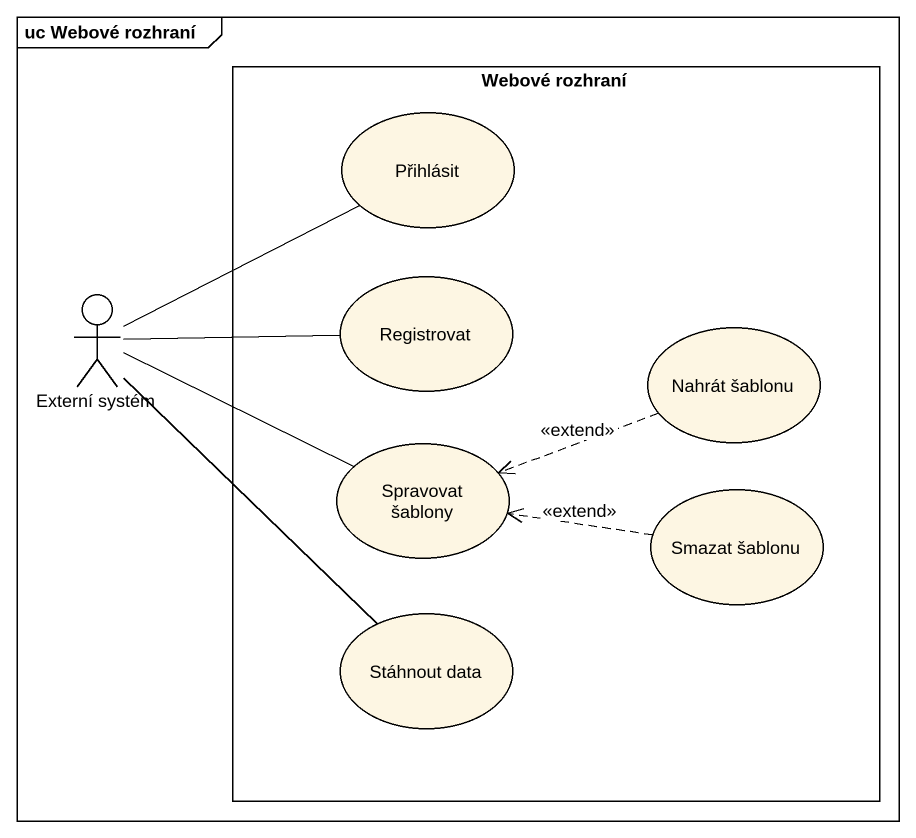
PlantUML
@startuml
mainframe uc Webové rozhraní
rectangle "Webové rozhraní" as Webové_rozhraní {
  usecase Přihlásit
  usecase Registrovat
  usecase "Nahrát šablonu" as Nahrát_šablonu
  usecase "Spravovat šablony" as Spravovat_šablony
  usecase "Smazat šablonu" as Smazat_šablonu
  usecase "Stáhnout data" as Stáhnout_data
}
actor "Externí systém" as Externí_systém
Externí_systém -up- Přihlásit
Externí_systém -right- Registrovat
Externí_systém -right- Spravovat_šablony
Nahrát_šablonu .left.> Spravovat_šablony : <<extend>>
Smazat_šablonu .left.> Spravovat_šablony : <<extend>>
Stáhnout_data -up- Externí_systém
@enduml
